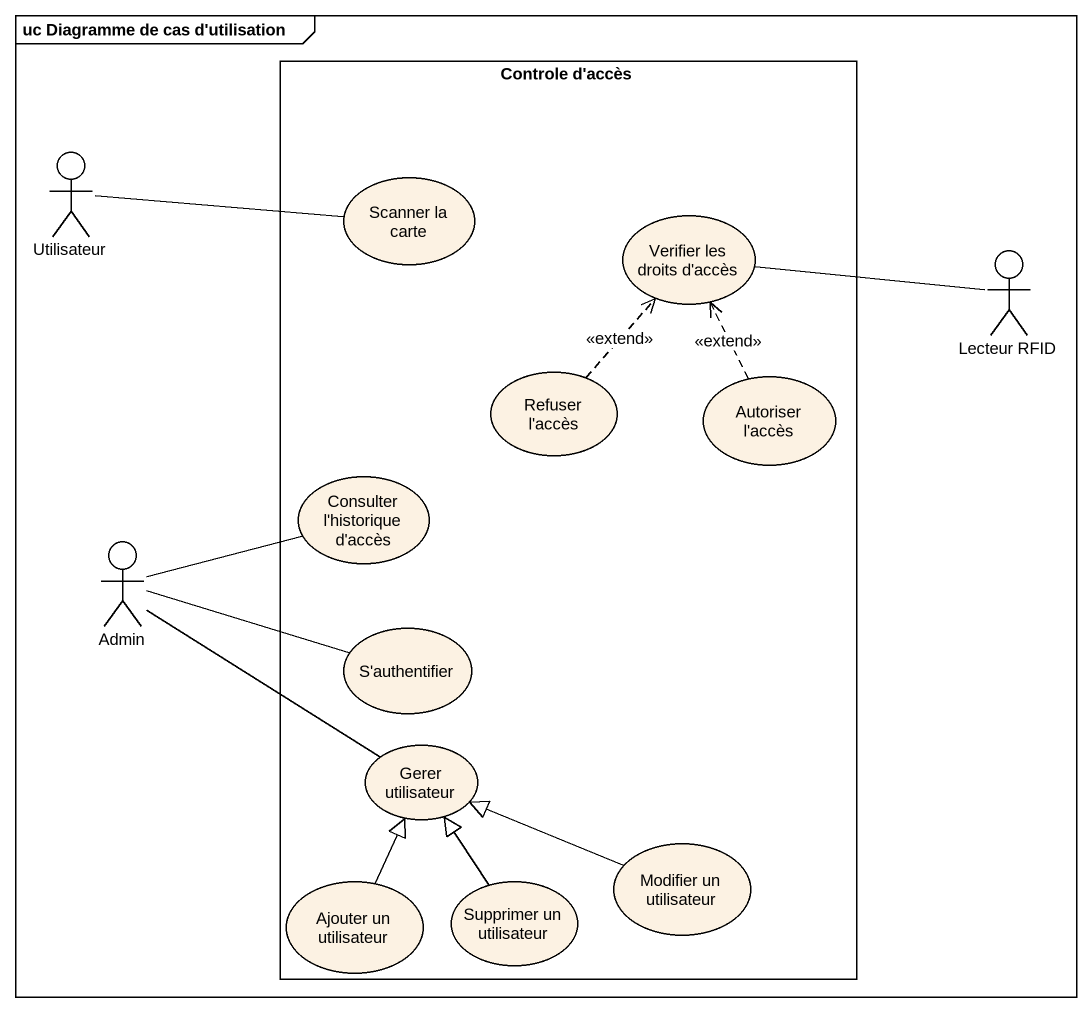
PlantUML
@startuml
mainframe uc Diagramme de cas d'utilisation
rectangle "Controle d'accès" as Controle_d_accès {
  usecase "Scanner la carte" as Scanner_la_carte
  usecase "Verifier les droits d'accès" as Verifier_les_droits_d_accès
  usecase "Refuser l'accès" as Refuser_l_accès
  usecase "Autoriser l'accès" as Autoriser_l_accès
  usecase "Consulter l'historique d'accès" as Consulter_l_historique_d
  usecase "S'authentifier" as S_authentifier
  usecase "Gerer utilisateur" as Gerer_utilisateur
  usecase "Ajouter un utilisateur" as Ajouter_un_utilisateur
  usecase "Supprimer un utilisateur" as Supprimer_un_utilisateur
  usecase "Modifier un utilisateur" as Modifier_un_utilisateur
}
actor Utilisateur
actor "Lecteur RFID" as Lecteur_RFID
actor Admin
Utilisateur -right- Scanner_la_carte
Lecteur_RFID -left- Verifier_les_droits_d_accès
Refuser_l_accès .up.> Verifier_les_droits_d_accès : <<extend>>
Autoriser_l_accès .up.> Verifier_les_droits_d_accès : <<extend>>
Admin -right- Consulter_l_historique_d
Admin -right- S_authentifier
Admin -right- Gerer_utilisateur
Ajouter_un_utilisateur -up-|> Gerer_utilisateur
Supprimer_un_utilisateur -up-|> Gerer_utilisateur
Modifier_un_utilisateur -left-|> Gerer_utilisateur
@enduml
